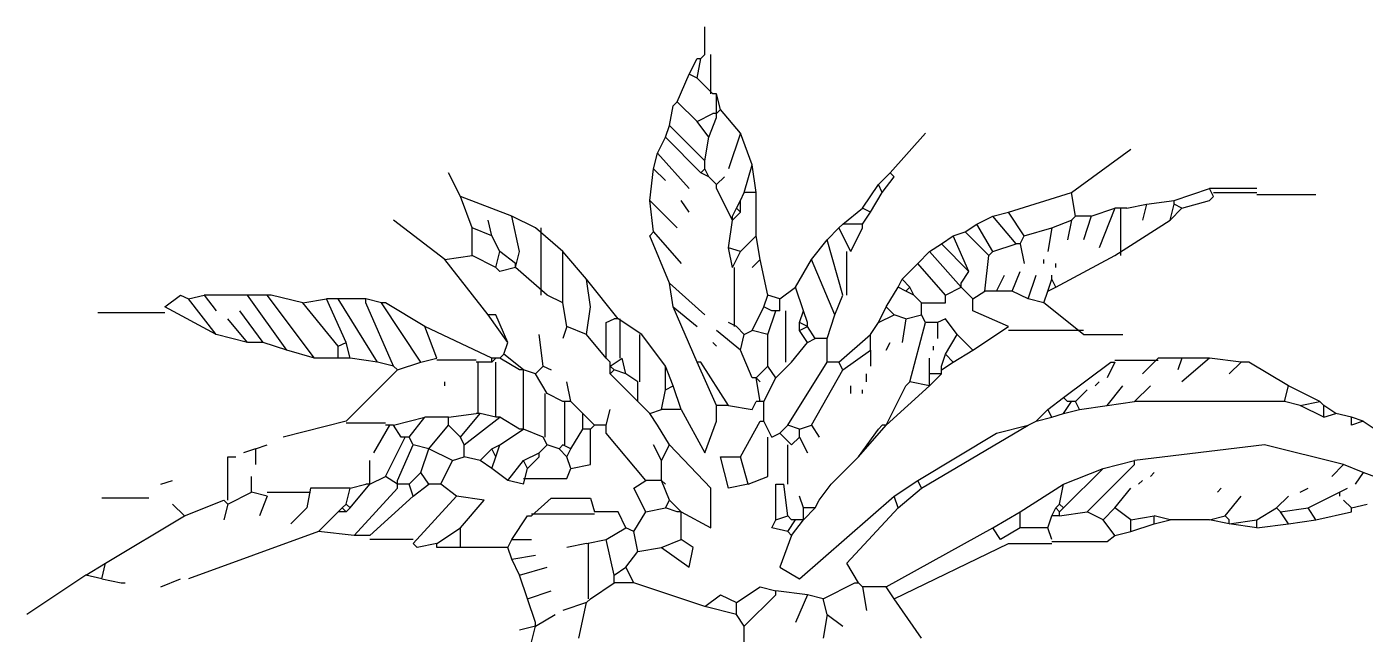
# Model space of a CAD drawing. Header units: millimetres. Extents: x 284148 to 331264, y 78716 to 101523.
# Drawn here: x 315717 to 317584, y 98623 to 99470 of the extents above; entities that cross this region are included whole.
import ezdxf

# ---------------------------------------------------------------- set-up
doc = ezdxf.new("R2010")
doc.units = ezdxf.units.MM

# ---------------------------------------------------------------- blocks, each defined once
blk = doc.blocks.new('A$C0EA44169')
at = {"linetype": 'Continuous'}
for points in [[(946, 2134), (946, 2172.5)], [(940.5, 2128.5), (946, 2134)], [(954.2, 2079), (954.2, 2134)], [(924, 2106.5), (935, 2128.5), (940.5, 2128.5)], [(935, 2101), (940.5, 2128.5)], [(907.4, 2068), (924, 2106.5)], [(935, 2101), (924, 2106.5)], [(956.9, 2079), (935, 2101)], [(962.4, 2079), (956.9, 2079)], [(962.4, 2051.5), (962.4, 2079)], [(967.9, 2057), (962.4, 2079)], [(896.4, 2035), (901.9, 2062.5), (907.4, 2068)], [(935, 2040.5), (907.4, 2068)], [(962.4, 2051.5), (967.9, 2057)], [(995.5, 2024), (967.9, 2057)], [(935, 2040.5), (956.9, 2051.5)], [(951.5, 2018.5), (935, 2040.5)], [(951.5, 2018.5), (962.4, 2046), (962.4, 2051.5)], [(962.4, 2051.5), (956.9, 2051.5)], [(880, 1996.5), (891, 2018.5)], [(891, 2018.5), (896.4, 2035)], [(940.5, 1969), (891, 2018.5)], [(946, 1985.5), (896.4, 2035)], [(946, 1985.5), (951.5, 2018.5)], [(995.5, 2024), (979, 1974.5)], [(1012, 1980), (995.5, 2024)], [(1204.4, 1969), (1253.9, 2024)], [(1457.5, 1941.5), (1540, 2002)], [(874.5, 1974.5), (880, 1996.5)], [(880, 1996.5), (924, 1947)], [(946, 1974.5), (946, 1985.5)], [(1001, 1941.5), (1012, 1980)], [(1017.4, 1941.5), (1012, 1980)], [(604.9, 1936), (588.5, 1969)], [(869, 1930.5), (874.5, 1974.5)], [(874.5, 1974.5), (891, 1958)], [(940.5, 1969), (946, 1974.5)], [(951.5, 1963.5), (940.5, 1969)], [(951.5, 1963.5), (946, 1974.5)], [(962.4, 1952.5), (951.5, 1963.5)], [(962.4, 1952.5), (973.5, 1963.5)], [(1188, 1952.5), (1204.4, 1969)], [(1193.4, 1941.5), (1210, 1963.5), (1204.4, 1969)], [(984.5, 1903), (962.4, 1947), (962.4, 1952.5)], [(1166, 1919.5), (1188, 1952.5)], [(1193.4, 1941.5), (1188, 1952.5)], [(1600.5, 1930.5), (1650, 1947)], [(1655.5, 1936), (1650, 1947)], [(1716, 1947), (1650, 1947)], [(621.5, 1892), (604.9, 1936)], [(676.5, 1908.5), (604.9, 1936)], [(874.5, 1886.5), (869, 1930.5)], [(869, 1930.5), (907.4, 1892)], [(924, 1914), (913, 1930.5)], [(990, 1919.5), (995.5, 1930.5)], [(995.5, 1930.5), (1001, 1941.5)], [(995.5, 1914), (995.5, 1930.5)], [(1017.4, 1941.5), (1001, 1941.5)], [(1017.4, 1881), (1017.4, 1941.5)], [(1177, 1914), (1193.4, 1941.5)], [(1369.4, 1914), (1457.5, 1941.5)], [(1463, 1908.5), (1457.5, 1941.5)], [(1534.5, 1919.5), (1562, 1925)], [(1562, 1925), (1556.4, 1903)], [(1562, 1925), (1600.5, 1930.5)], [(1595, 1903), (1600.5, 1925)], [(1600.5, 1925), (1600.5, 1930.5)], [(1611.4, 1919.5), (1600.5, 1925)], [(1611.4, 1919.5), (1650, 1930.5), (1655.5, 1936)], [(1655.5, 1941.5), (1716, 1941.5)], [(1716, 1938.7), (1798.5, 1938.7)], [(682, 1837), (687.5, 1859), (676.5, 1908.5)], [(709.5, 1892), (676.5, 1908.5)], [(984.5, 1908.5), (990, 1919.5)], [(984.5, 1903), (995.5, 1914)], [(984.5, 1903), (984.5, 1908.5)], [(995.5, 1914), (990, 1919.5)], [(1138.4, 1897.5), (1166, 1919.5)], [(1177, 1914), (1166, 1919.5)], [(1166, 1897.5), (1177, 1914)], [(1325.5, 1897.5), (1347.5, 1908.5)], [(1347.5, 1908.5), (1369.4, 1914)], [(1380.4, 1870), (1347.5, 1908.5)], [(1391.5, 1881), (1369.4, 1914)], [(1457.5, 1903), (1463, 1908.5)], [(1484.9, 1908.5), (1463, 1908.5)], [(1484.9, 1908.5), (1474, 1875.5)], [(1484.9, 1908.5), (1518, 1919.5)], [(1518, 1919.5), (1495.9, 1864.5)], [(1534.5, 1919.5), (1518, 1919.5)], [(1526.2, 1853.5), (1526.2, 1919.5)], [(1595, 1903), (1611.4, 1919.5)], [(583, 1848), (511.5, 1903)], [(621.5, 1853.5), (621.5, 1892)], [(649, 1881), (621.5, 1892)], [(649, 1881), (643.5, 1903)], [(748, 1859), (709.5, 1892)], [(717.7, 1798.5), (717.7, 1892)], [(896.4, 1815), (869, 1881), (874.5, 1886.5)], [(874.5, 1886.5), (913, 1842.5)], [(979, 1864.5), (984.5, 1903)], [(1116.5, 1875.5), (1132.9, 1892)], [(1132.9, 1892), (1138.4, 1897.5)], [(1149.5, 1859), (1132.9, 1892)], [(1166, 1897.5), (1138.4, 1897.5)], [(1149.5, 1859), (1166, 1892), (1166, 1897.5)], [(1292.5, 1881), (1308.9, 1886.5)], [(1308.9, 1886.5), (1325.5, 1897.5)], [(1342, 1853.5), (1308.9, 1886.5)], [(1347.5, 1859), (1325.5, 1897.5)], [(1391.5, 1881), (1429.9, 1892)], [(1429.9, 1892), (1424.5, 1859)], [(1429.9, 1892), (1457.5, 1903)], [(1457.5, 1903), (1452, 1875.5)], [(1518, 1853.5), (1595, 1903)], [(659.9, 1859), (649, 1881)], [(995.5, 1859), (1017.4, 1881)], [(1022.9, 1848), (1017.4, 1881)], [(1094.5, 1848), (1116.5, 1875.5)], [(1138.4, 1798.5), (1116.5, 1875.5)], [(1259.4, 1859), (1276, 1870)], [(1276, 1870), (1292.5, 1881)], [(1314.4, 1831.5), (1276, 1870)], [(1314.4, 1831.5), (1292.5, 1881)], [(1347.5, 1859), (1380.4, 1870)], [(1386, 1870), (1380.4, 1870)], [(1386, 1870), (1391.5, 1881)], [(1386, 1870), (1391.5, 1842.5)], [(583, 1848), (621.5, 1853.5)], [(654.5, 1837), (621.5, 1853.5)], [(654.5, 1837), (659.9, 1859)], [(682, 1842.5), (659.9, 1859)], [(748, 1787.5), (748, 1859)], [(780.9, 1820.5), (748, 1859)], [(984.5, 1837), (979, 1864.5)], [(995.5, 1859), (979, 1864.5)], [(984.5, 1837), (995.5, 1859)], [(1143.9, 1798.5), (1143.9, 1859)], [(1243, 1842.5), (1259.4, 1859)], [(1303.5, 1809.5), (1259.4, 1859)], [(1336.5, 1804), (1342, 1853.5)], [(1342, 1853.5), (1347.5, 1859)], [(1435.4, 1809.5), (1518, 1853.5)], [(643.5, 1771), (583, 1848)], [(682, 1837), (659.9, 1831.5), (654.5, 1837)], [(682, 1837), (682, 1842.5)], [(725.9, 1798.5), (682, 1837)], [(987.2, 1754.5), (987.2, 1837)], [(1022.9, 1848), (1012, 1837)], [(1034, 1798.5), (1022.9, 1848)], [(1072.4, 1809.5), (1094.5, 1848)], [(1127.5, 1771), (1094.5, 1848)], [(1221, 1820.5), (1243, 1842.5)], [(1281.5, 1798.5), (1243, 1842.5)], [(1303.5, 1815), (1314.4, 1831.5)], [(1374.9, 1804), (1386, 1831.5)], [(1419, 1842.5), (1419, 1848)], [(1435.4, 1837), (1435.4, 1842.5)], [(780.9, 1743.5), (786.4, 1782), (780.9, 1820.5)], [(825, 1765.5), (780.9, 1820.5)], [(901.9, 1782), (896.4, 1815)], [(896.4, 1815), (946, 1771)], [(1215.5, 1809.5), (1221, 1820.5)], [(1232, 1809.5), (1221, 1820.5)], [(1303.5, 1809.5), (1303.5, 1815)], [(1353, 1804), (1364, 1826)], [(1397, 1793), (1408, 1826)], [(1424.5, 1804), (1429.9, 1820.5)], [(1429.9, 1820.5), (1429.9, 1826)], [(1435.4, 1809.5), (1429.9, 1820.5)], [(192.4, 1782), (214.5, 1798.5), (225.5, 1793)], [(225.5, 1793), (247.4, 1798.5)], [(264, 1743.5), (225.5, 1793)], [(307.9, 1798.5), (247.4, 1798.5)], [(247.4, 1798.5), (264, 1776.5)], [(363, 1721.5), (307.9, 1798.5)], [(335.5, 1798.5), (307.9, 1798.5)], [(401.5, 1710.5), (335.5, 1798.5)], [(385, 1787.5), (341, 1798.5), (335.5, 1798.5)], [(385, 1787.5), (418, 1793)], [(445.5, 1732.5), (418, 1793)], [(434.4, 1793), (418, 1793)], [(489.4, 1705), (434.4, 1793)], [(473, 1793), (434.4, 1793)], [(511.5, 1699.5), (473, 1787.5), (473, 1793)], [(494.9, 1787.5), (473, 1793)], [(748, 1787.5), (725.9, 1798.5)], [(1028.4, 1782), (1034, 1798.5)], [(1050.5, 1793), (1034, 1798.5)], [(1050.5, 1793), (1072.4, 1809.5)], [(1050.5, 1776.5), (1050.5, 1793)], [(1083.4, 1776.5), (1072.4, 1809.5)], [(1127.5, 1771), (1138.4, 1798.5)], [(1198.9, 1782), (1215.5, 1809.5)], [(1226.5, 1804), (1215.5, 1809.5)], [(1226.5, 1804), (1232, 1809.5)], [(1237.5, 1798.5), (1226.5, 1804)], [(1237.5, 1798.5), (1232, 1809.5)], [(1248.4, 1787.5), (1237.5, 1798.5)], [(1248.4, 1787.5), (1281.5, 1787.5), (1281.5, 1798.5)], [(1281.5, 1798.5), (1303.5, 1809.5)], [(1319.9, 1793), (1303.5, 1809.5)], [(1319.9, 1793), (1336.5, 1804)], [(1369.4, 1754.5), (1319.9, 1776.5), (1319.9, 1793)], [(1353, 1804), (1336.5, 1804)], [(1374.9, 1804), (1353, 1804)], [(1397, 1793), (1374.9, 1804)], [(1419, 1787.5), (1397, 1793)], [(1419, 1787.5), (1424.5, 1804)], [(1424.5, 1804), (1435.4, 1809.5)], [(264, 1743.5), (192.4, 1782)], [(330, 1732.5), (297, 1776.5)], [(434.4, 1727), (385, 1787.5)], [(549.9, 1705), (494.9, 1787.5)], [(555.4, 1754.5), (500.5, 1787.5), (494.9, 1787.5)], [(753.5, 1754.5), (748, 1787.5)], [(935, 1705), (901.9, 1782)], [(901.9, 1782), (935, 1754.5)], [(1012, 1749), (1028.4, 1782)], [(1039.5, 1776.5), (1028.4, 1782)], [(1034, 1743.5), (1045, 1776.5)], [(1045, 1776.5), (1039.5, 1776.5)], [(1050.5, 1776.5), (1045, 1776.5)], [(1058.7, 1705), (1058.7, 1776.5)], [(1077.9, 1760), (1083.4, 1776.5)], [(1089, 1760), (1083.4, 1776.5)], [(1188, 1760), (1198.9, 1782)], [(1210, 1771), (1198.9, 1782)], [(1248.4, 1771), (1248.4, 1787.5)], [(1474, 1743.5), (1419, 1787.5)], [(192.4, 1773.8), (99, 1773.8)], [(307.9, 1732.5), (280.5, 1765.5)], [(670.9, 1732.5), (643.5, 1771)], [(670.9, 1732.5), (654.5, 1771), (643.5, 1771)], [(808.5, 1710.5), (808.5, 1760), (819.5, 1765.5)], [(825, 1765.5), (819.5, 1765.5)], [(858, 1743.5), (825, 1765.5)], [(827.7, 1710.5), (827.7, 1765.5)], [(990, 1754.5), (979, 1760)], [(1089, 1754.5), (1077.9, 1760)], [(1077.9, 1754.5), (1077.9, 1760)], [(1089, 1754.5), (1089, 1760)], [(1116.5, 1738), (1127.5, 1771)], [(1177, 1743.5), (1188, 1760)], [(1188, 1760), (1210, 1771)], [(1226.5, 1765.5), (1210, 1771)], [(1226.5, 1765.5), (1221, 1732.5)], [(1226.5, 1765.5), (1248.4, 1771)], [(1232, 1677.5), (1253.9, 1760)], [(1253.9, 1760), (1248.4, 1771)], [(1270.5, 1760), (1253.9, 1760)], [(1298, 1743.5), (1281.5, 1765.5), (1270.5, 1760)], [(1270.5, 1760), (1270.5, 1738)], [(307.9, 1732.5), (264, 1743.5)], [(649, 1710.5), (555.4, 1754.5)], [(572, 1710.5), (555.4, 1754.5)], [(720.4, 1699.5), (715, 1743.5)], [(753.5, 1754.5), (748, 1738)], [(780.9, 1743.5), (753.5, 1754.5)], [(808.5, 1710.5), (780.9, 1743.5)], [(855.2, 1677.5), (855.2, 1743.5)], [(891, 1699.5), (858, 1743.5)], [(995.5, 1721.5), (962.4, 1749)], [(1001, 1743.5), (990, 1754.5)], [(995.5, 1721.5), (1001, 1743.5)], [(1001, 1743.5), (1012, 1749)], [(1034, 1743.5), (1012, 1749)], [(1034, 1699.5), (1034, 1743.5)], [(1077.9, 1749), (1089, 1754.5)], [(1077.9, 1749), (1077.9, 1754.5)], [(1089, 1732.5), (1077.9, 1749)], [(1100, 1738), (1089, 1754.5)], [(1089, 1732.5), (1100, 1738)], [(1116.5, 1738), (1100, 1738)], [(1116.5, 1705), (1116.5, 1738)], [(1132.9, 1705), (1177, 1743.5)], [(1177, 1721.5), (1177, 1743.5)], [(1281.5, 1716), (1298, 1743.5)], [(1319.9, 1721.5), (1298, 1743.5)], [(1319.9, 1721.5), (1369.4, 1754.5)], [(1474, 1749), (1369.4, 1749)], [(1474, 1743.5), (1529, 1743.5)], [(330, 1732.5), (307.9, 1732.5)], [(363, 1721.5), (330, 1732.5)], [(401.5, 1710.5), (363, 1721.5)], [(434.4, 1727), (445.5, 1732.5)], [(434.4, 1710.5), (434.4, 1727)], [(451, 1710.5), (445.5, 1732.5)], [(665.4, 1716), (670.9, 1732.5)], [(962.4, 1727), (956.9, 1732.5)], [(1012, 1683), (995.5, 1721.5)], [(1067, 1705), (1089, 1732.5)], [(1138.4, 1694), (1177, 1721.5)], [(1177, 1721.5), (1177, 1699.5)], [(1198.9, 1721.5), (1204.4, 1732.5)], [(1264.9, 1721.5), (1264.9, 1727)], [(1292.5, 1705), (1319.9, 1721.5)], [(434.4, 1710.5), (401.5, 1710.5)], [(451, 1710.5), (434.4, 1710.5)], [(489.4, 1705), (451, 1710.5)], [(511.5, 1699.5), (489.4, 1705)], [(517, 1694), (511.5, 1699.5)], [(517, 1694), (549.9, 1705)], [(549.9, 1705), (572, 1710.5)], [(627, 1707.8), (572, 1707.8)], [(649, 1705), (627, 1705)], [(629.7, 1633.5), (629.7, 1705)], [(649, 1705), (654.5, 1710.5)], [(649, 1705), (649, 1710.5)], [(654.5, 1710.5), (649, 1710.5)], [(659.9, 1710.5), (654.5, 1710.5)], [(654.5, 1628), (654.5, 1705)], [(659.9, 1710.5), (665.4, 1716)], [(687.5, 1694), (659.9, 1710.5)], [(693, 1694), (665.4, 1716)], [(709.5, 1688.5), (720.4, 1699.5)], [(720.4, 1699.5), (731.4, 1694)], [(814, 1705), (808.5, 1710.5)], [(814, 1699.5), (830.5, 1710.5)], [(814, 1699.5), (814, 1705)], [(814, 1688.5), (814, 1699.5)], [(819.5, 1694), (814, 1699.5)], [(835.9, 1688.5), (830.5, 1710.5)], [(891, 1666.5), (891, 1699.5)], [(901.9, 1672), (891, 1699.5)], [(979, 1644.5), (940.5, 1705), (935, 1705)], [(962.4, 1644.5), (935, 1705)], [(1017.4, 1683), (1034, 1699.5)], [(1045, 1683), (1034, 1699.5)], [(1045, 1683), (1067, 1705)], [(1061.5, 1617), (1116.5, 1705)], [(1132.9, 1705), (1116.5, 1705)], [(1138.4, 1694), (1132.9, 1705)], [(1259.4, 1688.5), (1259.4, 1710.5)], [(1276, 1699.5), (1281.5, 1716)], [(1276, 1694), (1292.5, 1705)], [(1276, 1694), (1276, 1699.5)], [(1292.5, 1705), (1281.5, 1716)], [(1446.5, 1655.5), (1512.5, 1705), (1518, 1705)], [(1518, 1705), (1507, 1683)], [(1518, 1707.8), (1578.5, 1707.8)], [(1578.5, 1710.5), (1556.4, 1688.5)], [(1611.4, 1710.5), (1578.5, 1710.5)], [(1611.4, 1710.5), (1605.9, 1694)], [(1650, 1710.5), (1611.4, 1710.5)], [(1650, 1710.5), (1611.4, 1677.5)], [(1694, 1705), (1650, 1710.5)], [(1694, 1705), (1677.4, 1688.5)], [(1760, 1672), (1705, 1705), (1694, 1705)], [(445.5, 1622.5), (517, 1694)], [(693, 1694), (687.5, 1694)], [(693, 1611.5), (693, 1694)], [(709.5, 1688.5), (693, 1694)], [(725.9, 1661), (709.5, 1688.5)], [(814, 1688.5), (819.5, 1694)], [(852.4, 1650), (814, 1688.5)], [(835.9, 1688.5), (819.5, 1694)], [(852.4, 1677.5), (835.9, 1688.5)], [(1017.4, 1683), (1012, 1683)], [(1022.9, 1650), (1017.4, 1683)], [(1017.4, 1683), (1022.9, 1677.5)], [(1028.4, 1650), (1045, 1683)], [(1094.5, 1617), (1138.4, 1694)], [(1171.5, 1677.5), (1171.5, 1688.5)], [(1259.4, 1672), (1276, 1688.5)], [(1259.4, 1672), (1259.4, 1688.5)], [(1276, 1688.5), (1259.4, 1688.5)], [(1276, 1688.5), (1276, 1694)], [(583, 1672), (583, 1677.5)], [(759, 1650), (753.5, 1677.5)], [(852.4, 1650), (852.4, 1677.5)], [(885.5, 1639), (891, 1666.5)], [(891, 1666.5), (901.9, 1672)], [(913, 1639), (901.9, 1672)], [(1149.5, 1661), (1149.5, 1672)], [(1166, 1661), (1166, 1666.5)], [(1198.9, 1617), (1226.5, 1672), (1232, 1677.5)], [(1198.9, 1617), (1259.4, 1672)], [(1259.4, 1672), (1232, 1677.5)], [(1463, 1650), (1479.5, 1666.5)], [(1490.4, 1672), (1495.9, 1677.5)], [(1507, 1644.5), (1529, 1672)], [(1545.4, 1650), (1567.5, 1672)], [(1754.5, 1650), (1760, 1672)], [(1804, 1650), (1760, 1672)], [(723.2, 1600.5), (723.2, 1661)], [(748, 1650), (725.9, 1661)], [(753.5, 1650), (748, 1650)], [(750.7, 1589.5), (750.7, 1650)], [(759, 1650), (753.5, 1650)], [(775.5, 1633.5), (759, 1650)], [(869, 1633.5), (852.4, 1650)], [(913, 1639), (946, 1578.5), (962.4, 1622.5), (962.4, 1644.5)], [(979, 1644.5), (962.4, 1644.5)], [(979, 1644.5), (1012, 1639), (1017.4, 1650)], [(1022.9, 1650), (1017.4, 1650)], [(1028.4, 1650), (1022.9, 1650)], [(1028.4, 1622.5), (1028.4, 1650)], [(1424.5, 1639), (1446.5, 1655.5)], [(1452, 1650), (1446.5, 1655.5)], [(1446.5, 1633.5), (1457.5, 1650)], [(1457.5, 1650), (1452, 1650)], [(1463, 1650), (1457.5, 1650)], [(1468.5, 1639), (1463, 1650)], [(1468.5, 1639), (1507, 1644.5)], [(1507, 1644.5), (1545.4, 1650)], [(1754.5, 1650), (1545.4, 1650)], [(1776.5, 1644.5), (1754.5, 1650)], [(1776.5, 1644.5), (1804, 1650)], [(1809.5, 1628), (1776.5, 1644.5)], [(1809.5, 1644.5), (1804, 1650)], [(1809.5, 1628), (1809.5, 1644.5)], [(1826, 1633.5), (1809.5, 1644.5)], [(511.5, 1617), (555.4, 1628)], [(533.5, 1600.5), (555.4, 1628)], [(588.5, 1628), (555.4, 1628)], [(588.5, 1628), (627, 1633.5)], [(588.5, 1617), (588.5, 1628)], [(604.9, 1600.5), (632.5, 1633.5)], [(610.4, 1589.5), (659.9, 1628)], [(632.5, 1633.5), (627, 1633.5)], [(654.5, 1628), (632.5, 1633.5)], [(659.9, 1628), (654.5, 1628)], [(687.5, 1611.5), (659.9, 1628)], [(775.5, 1611.5), (775.5, 1633.5)], [(791.9, 1617), (775.5, 1633.5)], [(808.5, 1617), (814, 1639)], [(869, 1633.5), (885.5, 1639)], [(896.4, 1589.5), (880, 1617), (869, 1633.5)], [(913, 1639), (885.5, 1639)], [(1408, 1622.5), (1424.5, 1639)], [(1408, 1622.5), (1429.9, 1628)], [(1429.9, 1628), (1424.5, 1639)], [(1429.9, 1628), (1446.5, 1633.5)], [(1446.5, 1633.5), (1468.5, 1639)], [(1809.5, 1628), (1826, 1633.5)], [(1847.9, 1628), (1826, 1633.5)], [(1864.5, 1622.5), (1847.9, 1628)], [(1864.5, 1622.5), (1847.9, 1617), (1847.9, 1628)], [(445.5, 1622.5), (357.5, 1600.5)], [(500.5, 1619.8), (445.5, 1619.8)], [(506, 1617), (483.9, 1578.5)], [(506, 1617), (500.5, 1617)], [(511.5, 1617), (506, 1617)], [(522.5, 1600.5), (511.5, 1617)], [(561, 1584), (588.5, 1617)], [(604.9, 1600.5), (588.5, 1617)], [(659.9, 1589.5), (693, 1611.5)], [(693, 1611.5), (687.5, 1611.5)], [(720.4, 1600.5), (693, 1611.5)], [(759, 1556.5), (786.4, 1562), (786.4, 1611.5)], [(759, 1584), (775.5, 1611.5)], [(786.4, 1611.5), (775.5, 1611.5)], [(786.4, 1611.5), (791.9, 1617)], [(808.5, 1617), (791.9, 1617)], [(863.5, 1540), (808.5, 1606), (808.5, 1617)], [(995.5, 1573), (1022.9, 1622.5), (1028.4, 1622.5)], [(1039.5, 1600.5), (1028.4, 1622.5)], [(1039.5, 1600.5), (1050.5, 1606)], [(1050.5, 1606), (1061.5, 1617)], [(1067, 1589.5), (1050.5, 1606)], [(1077.9, 1611.5), (1061.5, 1617)], [(1077.9, 1611.5), (1094.5, 1617)], [(1077.9, 1600.5), (1077.9, 1611.5)], [(1094.5, 1617), (1105.5, 1600.5)], [(1160.5, 1573), (1198.9, 1617)], [(1160.5, 1573), (1188, 1611.5), (1193.4, 1617)], [(1198.9, 1617), (1193.4, 1617)], [(1243, 1540), (1353, 1606), (1397, 1617)], [(1248.4, 1529), (1397, 1617)], [(1397, 1617), (1408, 1622.5)], [(1864.5, 1622.5), (1881, 1611.5)], [(318.9, 1584), (335.5, 1589.5)], [(500.5, 1545.5), (528, 1600.5)], [(517, 1540), (539, 1589.5)], [(528, 1600.5), (522.5, 1600.5)], [(533.5, 1600.5), (528, 1600.5)], [(539, 1589.5), (533.5, 1600.5)], [(561, 1584), (539, 1589.5)], [(610.4, 1589.5), (604.9, 1600.5)], [(610.4, 1573), (610.4, 1589.5)], [(649, 1584), (659.9, 1589.5)], [(654.5, 1573), (659.9, 1589.5)], [(715, 1578.5), (725.9, 1589.5)], [(725.9, 1589.5), (720.4, 1600.5)], [(742.5, 1584), (725.9, 1589.5)], [(742.5, 1584), (748, 1589.5)], [(759, 1584), (748, 1589.5)], [(885.5, 1567.5), (874.5, 1589.5)], [(885.5, 1567.5), (896.4, 1589.5)], [(913, 1496), (954.2, 1474), (954.2, 1529), (896.4, 1589.5)], [(1006.5, 1534.5), (1034, 1545.5), (1034, 1600.5)], [(1061.5, 1534.5), (1061.5, 1589.5)], [(1067, 1589.5), (1077.9, 1600.5)], [(1077.9, 1600.5), (1089, 1578.5)], [(1837, 1562), (1726.9, 1589.5), (1545.4, 1567.5)], [(280.5, 1512.5), (280.5, 1573), (291.5, 1573)], [(318.9, 1584), (302.5, 1578.5)], [(318.9, 1584), (318.9, 1562)], [(549.9, 1551), (561, 1584)], [(594, 1567.5), (561, 1584)], [(594, 1567.5), (610.4, 1573)], [(632.5, 1567.5), (610.4, 1573)], [(632.5, 1567.5), (649, 1584)], [(654.5, 1573), (649, 1584)], [(649, 1556.5), (654.5, 1573)], [(693, 1567.5), (715, 1578.5)], [(698.5, 1556.5), (715, 1573), (715, 1578.5)], [(753.5, 1573), (742.5, 1584)], [(753.5, 1573), (759, 1584)], [(759, 1556.5), (753.5, 1573)], [(1006.5, 1534.5), (979, 1529), (967.9, 1573), (995.5, 1573)], [(1006.5, 1534.5), (995.5, 1573)], [(1143.9, 1556.5), (1160.5, 1573)], [(1143.9, 1556.5), (1160.5, 1573)], [(478.5, 1534.5), (478.5, 1567.5)], [(533.5, 1534.5), (549.9, 1551)], [(561, 1534.5), (549.9, 1551)], [(577.5, 1534.5), (594, 1567.5)], [(649, 1556.5), (632.5, 1567.5)], [(670.9, 1540), (649, 1556.5)], [(670.9, 1540), (693, 1567.5)], [(698.5, 1556.5), (693, 1567.5)], [(693, 1534.5), (698.5, 1556.5)], [(693, 1542.7), (753.5, 1542.7), (759, 1556.5)], [(885.5, 1540), (885.5, 1567.5)], [(1122, 1534.5), (1143.9, 1556.5)], [(1446.5, 1501.5), (1501.5, 1556.5)], [(1446.5, 1534.5), (1501.5, 1556.5)], [(1479.5, 1496), (1545.4, 1562), (1545.4, 1567.5)], [(1501.5, 1556.5), (1545.4, 1567.5)], [(1567.5, 1545.5), (1573, 1551)], [(1837, 1562), (1820.5, 1545.5)], [(1864.5, 1551), (1837, 1562)], [(1864.5, 1551), (1853.4, 1534.5)], [(1908.4, 1534.5), (1864.5, 1551)], [(187, 1534.5), (203.4, 1540)], [(313.4, 1523.5), (313.4, 1545.5)], [(451, 1501.5), (478.5, 1534.5)], [(451, 1529), (473, 1534.5)], [(456.5, 1463), (517, 1529), (517, 1534.5)], [(478.5, 1534.5), (473, 1534.5)], [(478.5, 1534.5), (500.5, 1545.5)], [(517, 1534.5), (500.5, 1545.5)], [(517, 1534.5), (517, 1540)], [(533.5, 1534.5), (517, 1534.5)], [(539, 1518), (533.5, 1534.5)], [(539, 1518), (561, 1534.5)], [(577.5, 1534.5), (561, 1534.5)], [(599.5, 1518), (577.5, 1534.5)], [(693, 1534.5), (670.9, 1540)], [(863.5, 1496), (846.9, 1529), (863.5, 1540)], [(880, 1540), (863.5, 1540)], [(885.5, 1540), (880, 1540)], [(896.4, 1512.5), (885.5, 1540)], [(885.5, 1540), (891, 1534.5)], [(1045, 1485), (1045, 1534.5), (1056, 1534.5)], [(1061.5, 1490.5), (1056, 1534.5)], [(1105.5, 1512.5), (1122, 1534.5)], [(1105.5, 1512.5), (1122, 1534.5)], [(1210, 1518), (1243, 1540)], [(1248.4, 1529), (1243, 1540)], [(1386, 1496), (1446.5, 1534.5)], [(1440.9, 1507), (1446.5, 1534.5)], [(1550.9, 1534.5), (1556.4, 1540)], [(170.5, 1515.3), (104.5, 1515.3)], [(220, 1490.5), (275, 1512.5)], [(280.5, 1507), (275, 1512.5)], [(280.5, 1507), (313.4, 1523.5)], [(335.5, 1518), (313.4, 1523.5)], [(335.5, 1518), (324.5, 1490.5)], [(335.5, 1523.5), (396, 1523.5)], [(396, 1529), (390.5, 1501.5), (368.4, 1479.5)], [(451, 1529), (396, 1529)], [(445.5, 1507), (451, 1529)], [(478.5, 1463), (539, 1518)], [(539, 1452), (599.5, 1518)], [(604.9, 1474), (638, 1512.5), (599.5, 1518)], [(704, 1490.5), (731.4, 1515.3), (786.4, 1515.3), (791.9, 1496)], [(891, 1501.5), (896.4, 1512.5)], [(913, 1496), (896.4, 1512.5)], [(1067, 1463), (1050.5, 1419), (1077.9, 1402.5), (1210, 1518)], [(1083.4, 1501.5), (1077.9, 1518)], [(1100, 1501.5), (1105.5, 1512.5)], [(1215.5, 1501.5), (1210, 1518)], [(1215.5, 1501.5), (1248.4, 1529)], [(1518, 1501.5), (1540, 1529)], [(1660.9, 1523.5), (1666.4, 1529)], [(1671.9, 1490.5), (1694, 1518)], [(1743.5, 1501.5), (1760, 1518)], [(1776.5, 1523.5), (1787.4, 1529)], [(1787.4, 1501.5), (1831.5, 1523.5)], [(1831.5, 1523.5), (1842.4, 1529)], [(1831.5, 1523.5), (1831.5, 1518)], [(1847.9, 1501.5), (1837, 1512.5)], [(220, 1490.5), (203.4, 1507)], [(280.5, 1507), (275, 1485)], [(407, 1468.5), (434.4, 1496)], [(434.4, 1496), (439.9, 1501.5)], [(445.5, 1496), (434.4, 1496)], [(439.9, 1501.5), (445.5, 1507)], [(445.5, 1496), (439.9, 1501.5)], [(451, 1501.5), (445.5, 1507)], [(445.5, 1496), (451, 1501.5)], [(835.9, 1474), (825, 1496), (791.9, 1496)], [(846.9, 1468.5), (863.5, 1496)], [(863.5, 1496), (891, 1501.5)], [(907.4, 1496), (891, 1501.5)], [(913, 1496), (907.4, 1496)], [(913, 1457.5), (913, 1496)], [(1083.4, 1485), (1100, 1501.5)], [(1083.4, 1485), (1083.4, 1501.5)], [(1100, 1501.5), (1083.4, 1501.5)], [(1160.5, 1397), (1143.9, 1424.5), (1215.5, 1501.5)], [(1347.5, 1474), (1386, 1496)], [(1386, 1474), (1386, 1496)], [(1429.9, 1490.5), (1435.4, 1501.5)], [(1435.4, 1501.5), (1440.9, 1507)], [(1440.9, 1496), (1435.4, 1501.5)], [(1446.5, 1501.5), (1440.9, 1507)], [(1440.9, 1496), (1446.5, 1501.5)], [(1440.9, 1490.5), (1479.5, 1496)], [(1440.9, 1490.5), (1440.9, 1496)], [(1501.5, 1485), (1479.5, 1496)], [(1501.5, 1485), (1518, 1501.5)], [(1540, 1485), (1518, 1501.5)], [(1716, 1485), (1743.5, 1501.5)], [(1749, 1496), (1743.5, 1501.5)], [(1749, 1496), (1787.4, 1501.5)], [(1760, 1479.5), (1749, 1496)], [(1798.5, 1485), (1787.4, 1501.5)], [(1798.5, 1485), (1847.9, 1496), (1847.9, 1501.5)], [(1847.9, 1501.5), (1870, 1507)], [(110, 1424.5), (220, 1490.5)], [(676.5, 1457.5), (698.5, 1490.5), (704, 1490.5)], [(704, 1493.3), (791.9, 1493.3)], [(1061.5, 1468.5), (1039.5, 1474), (1045, 1485)], [(1045, 1485), (1061.5, 1490.5)], [(1067, 1485), (1061.5, 1490.5)], [(1061.5, 1468.5), (1072.4, 1485)], [(1067, 1463), (1083.4, 1485)], [(1072.4, 1485), (1067, 1485)], [(1077.9, 1485), (1072.4, 1485)], [(1083.4, 1485), (1077.9, 1485)], [(1424.5, 1474), (1429.9, 1490.5)], [(1440.9, 1490.5), (1429.9, 1490.5)], [(1518, 1463), (1501.5, 1485)], [(1540, 1485), (1573, 1490.5)], [(1540, 1468.5), (1540, 1485)], [(1540, 1468.5), (1573, 1479.5)], [(1573, 1479.5), (1573, 1490.5)], [(1595, 1485), (1573, 1490.5)], [(1573, 1479.5), (1595, 1485)], [(1650, 1485), (1595, 1485)], [(1650, 1485), (1671.9, 1490.5)], [(1677.4, 1479.5), (1650, 1485)], [(1677.4, 1485), (1671.9, 1490.5)], [(1677.4, 1479.5), (1716, 1485)], [(1677.4, 1479.5), (1677.4, 1485)], [(1716, 1474), (1677.4, 1479.5)], [(1716, 1474), (1716, 1485)], [(1716, 1474), (1760, 1479.5)], [(1760, 1479.5), (1798.5, 1485)], [(407, 1468.5), (225.5, 1402.5)], [(456.5, 1463), (407, 1468.5)], [(478.5, 1463), (456.5, 1463)], [(539, 1457.5), (478.5, 1457.5)], [(572, 1452), (604.9, 1474)], [(604.9, 1446.5), (604.9, 1474)], [(670.9, 1446.5), (676.5, 1457.5)], [(676.5, 1457.5), (704, 1457.5)], [(780.9, 1452), (808.5, 1457.5)], [(808.5, 1457.5), (835.9, 1474)], [(819.5, 1408), (808.5, 1457.5)], [(846.9, 1468.5), (835.9, 1474)], [(852.4, 1441), (846.9, 1468.5)], [(885.5, 1446.5), (913, 1457.5)], [(885.5, 1446.5), (924, 1419), (929.5, 1446.5), (913, 1457.5)], [(1067, 1463), (1061.5, 1468.5)], [(1198.9, 1391.5), (1347.5, 1474)], [(1386, 1474), (1358.5, 1457.5), (1347.5, 1474)], [(1424.5, 1474), (1386, 1474)], [(1429.9, 1457.5), (1424.5, 1474)], [(1429.9, 1454.7), (1507, 1454.7), (1518, 1463)], [(1518, 1463), (1540, 1468.5)], [(572, 1452), (544.4, 1446.5), (539, 1452)], [(604.9, 1446.5), (572, 1446.5), (572, 1452)], [(670.9, 1446.5), (604.9, 1446.5)], [(676.5, 1430), (670.9, 1446.5)], [(780.9, 1452), (753.5, 1446.5)], [(783.7, 1375), (783.7, 1452)], [(835.9, 1419), (852.4, 1441)], [(852.4, 1441), (885.5, 1446.5)], [(1210, 1375), (1369.4, 1452), (1429.9, 1452)], [(82.4, 1408), (110, 1424.5)], [(104.5, 1402.5), (110, 1424.5)], [(676.5, 1430), (709.5, 1435.5)], [(687.5, 1408), (676.5, 1430)], [(82.4, 1408), (0, 1353)], [(104.5, 1402.5), (82.4, 1408)], [(104.5, 1402.5), (131.9, 1397), (137.4, 1397)], [(187, 1391.5), (214.5, 1402.5)], [(687.5, 1408), (725.9, 1419)], [(698.5, 1375), (687.5, 1408)], [(819.5, 1408), (835.9, 1419)], [(819.5, 1397), (819.5, 1408)], [(846.9, 1397), (835.9, 1419)], [(698.5, 1375), (731.4, 1386)], [(786.4, 1375), (819.5, 1397)], [(846.9, 1397), (819.5, 1397)], [(946, 1364), (846.9, 1397)], [(990, 1369.5), (1022.9, 1391.5), (1045, 1386)], [(1001, 1336.5), (1045, 1380.5), (1045, 1386)], [(1089, 1380.5), (1045, 1386)], [(1111, 1375), (1155, 1397), (1160.5, 1397)], [(1166, 1391.5), (1160.5, 1397)], [(1198.9, 1391.5), (1166, 1391.5)], [(1166, 1391.5), (1171.5, 1358.5)], [(1210, 1375), (1198.9, 1391.5)], [(709.5, 1342), (698.5, 1375)], [(780.9, 1369.5), (748, 1358.5)], [(770, 1320), (780.9, 1369.5)], [(780.9, 1369.5), (786.4, 1375)], [(946, 1364), (967.9, 1380.5), (990, 1369.5)], [(990, 1353), (946, 1364)], [(990, 1353), (990, 1369.5)], [(1089, 1380.5), (1072.4, 1342)], [(1111, 1375), (1089, 1380.5)], [(1116.5, 1353), (1111, 1375)], [(1248.4, 1320), (1210, 1375)], [(709.5, 1336.5), (737, 1353)], [(1001, 1336.5), (990, 1353)], [(1116.5, 1353), (1111, 1320)], [(1116.5, 1353), (1138.4, 1336.5)], [(709.5, 1336.5), (687.5, 1331)], [(704, 1314.5), (709.5, 1336.5)], [(709.5, 1336.5), (709.5, 1342)], [(1001, 1303.5), (1001, 1336.5)]]:
    blk.add_lwpolyline(points, dxfattribs=at)

msp = doc.modelspace()

# ---------------------------------------------------------------- block references
msp.add_blockref('A$C0EA44169', (315716.9, 97297.7))

doc.saveas('drawing.dxf')
